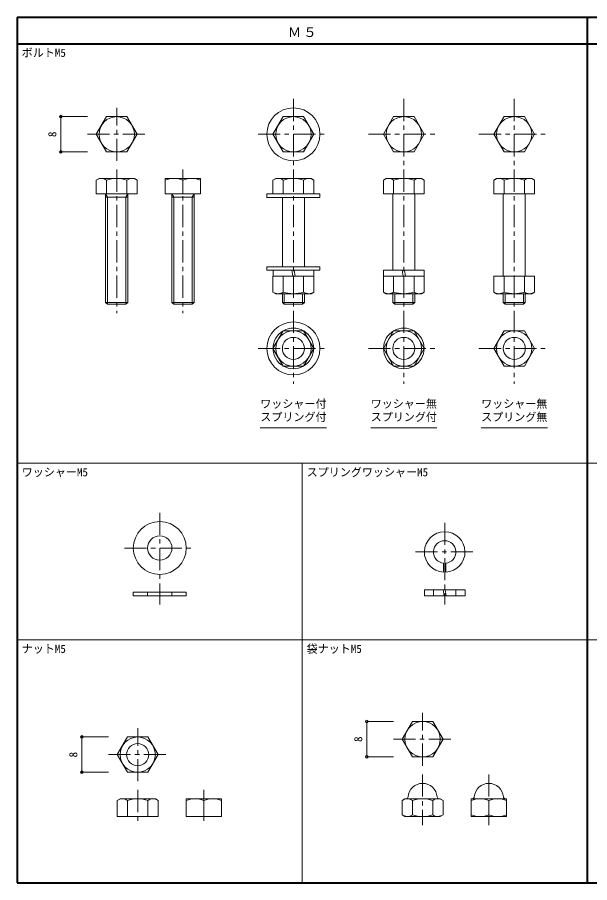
# Model space of a CAD drawing. Units: millimetres on the paper. Extents: x -129 to 129, y -102 to 98.
# Drawn here: x -129 to 0.6, y -98 to 98 of the extents above; entities that cross this region are included whole.
import ezdxf
from ezdxf.enums import TextEntityAlignment as Align

# ---------------------------------------------------------------- set-up
doc = ezdxf.new("R2010")
doc.units = ezdxf.units.MM
doc.header["$PDMODE"] = 32
doc.header["$PDSIZE"] = 0.6
doc.linetypes.add('CHAIN1', pattern=[8, 5, -1, 1, -1])
doc.linetypes.add('DASHED1', pattern=[1.8, 1.2, -0.6])
for name, color, linetype, lineweight in [('0-0', 3, 'Continuous', 9), ('0-D', 7, 'Continuous', 9), ('0-E', 7, 'Continuous', 5), ('0-F', 6, 'Continuous', 40)]:
    doc.layers.add(name, color=color, linetype=linetype, lineweight=lineweight)
doc.styles.add('ＭＳ ゴシック', font='')
doc.styles.get('ＭＳ ゴシック').set_extended_font_data('MS Gothic')

msp = doc.modelspace()

# ---------------------------------------------------------------- linework, layer by layer
at = {"layer": '0-0', "color": 7, "linetype": 'CHAIN1', "lineweight": 5}
for p, q in [((-66.5, 79.5), (-66.5, 15)), ((-41.5, 79.5), (-41.5, 15)), ((-16.5, 79.5), (-16.5, 15)), ((-106.5, 65.5), (-106.5, 77.5)), ((-113.119, 71.5), (-99.881, 71.5)), ((-74.5, 71.5), (-58.5, 71.5)), ((-49.5, 71.5), (-33.5, 71.5)), ((-24.5, 71.5), (-8.5, 71.5)), ((-106.5, 63.5), (-106.5, 31)), ((-91.5, 63.5), (-91.5, 31)), ((-74.5, 23), (-58.5, 23)), ((-49.5, 23), (-33.5, 23)), ((-24.5, 23), (-8.5, 23)), ((-96.75, -14.2), (-96.75, -35)), ((-32.25, -16.5), (-32.25, -35)), ((-104.75, -22.2), (-88.75, -22.2)), ((-38.85, -23.1), (-25.65, -23.1)), ((-37.25, -71.5), (-37.25, -59.5)), ((-101.75, -75), (-101.75, -63)), ((-43.869, -65.5), (-30.631, -65.5)), ((-108.369, -69), (-95.131, -69)), ((-37.25, -73.5), (-37.25, -85)), ((-22.25, -73.5), (-22.25, -85)), ((-101.75, -77), (-101.75, -85)), ((-86.75, -77), (-86.75, -85))]:
    msp.add_line(p, q, dxfattribs=at)
at = {"layer": '0-0'}
for p, q in [((-108.809, 75.5), (-111.119, 71.5)), ((-108.809, 75.5), (-104.191, 75.5)), ((-101.881, 71.5), (-104.191, 75.5)), ((-68.809, 75.5), (-71.119, 71.5)), ((-68.809, 75.5), (-64.191, 75.5)), ((-61.881, 71.5), (-64.191, 75.5)), ((-43.809, 75.5), (-46.119, 71.5)), ((-43.809, 75.5), (-39.191, 75.5)), ((-36.881, 71.5), (-39.191, 75.5)), ((-18.809, 75.5), (-21.119, 71.5)), ((-18.809, 75.5), (-14.191, 75.5)), ((-11.881, 71.5), (-14.191, 75.5)), ((-108.809, 67.5), (-111.119, 71.5)), ((-101.881, 71.5), (-104.191, 67.5)), ((-68.809, 67.5), (-71.119, 71.5)), ((-61.881, 71.5), (-64.191, 67.5)), ((-43.809, 67.5), (-46.119, 71.5)), ((-36.881, 71.5), (-39.191, 67.5)), ((-18.809, 67.5), (-21.119, 71.5)), ((-11.881, 71.5), (-14.191, 67.5)), ((-108.809, 67.5), (-104.191, 67.5)), ((-68.809, 67.5), (-64.191, 67.5)), ((-43.809, 67.5), (-39.191, 67.5)), ((-18.809, 67.5), (-14.191, 67.5)), ((-110.5, 61.5), (-111.119, 61.143)), ((-110.5, 61.5), (-102.5, 61.5)), ((-108.809, 61.143), (-108.809, 58)), ((-104.191, 61.143), (-104.191, 58)), ((-102.5, 61.5), (-101.881, 61.143)), ((-101.881, 61.143), (-101.881, 58)), ((-95.5, 61.5), (-87.5, 61.5)), ((-95.5, 61.5), (-95.5, 58)), ((-91.5, 61.143), (-91.5, 58)), ((-87.5, 61.5), (-87.5, 58)), ((-70.5, 61.5), (-71.119, 61.143)), ((-70.5, 61.5), (-62.5, 61.5)), ((-68.809, 61.143), (-68.809, 58)), ((-64.191, 61.143), (-64.191, 58)), ((-62.5, 61.5), (-61.881, 61.143)), ((-61.881, 61.143), (-61.881, 58)), ((-45.5, 61.5), (-46.119, 61.143)), ((-45.5, 61.5), (-37.5, 61.5)), ((-43.809, 61.143), (-43.809, 58)), ((-39.191, 61.143), (-39.191, 58)), ((-37.5, 61.5), (-36.881, 61.143)), ((-36.881, 61.143), (-36.881, 58)), ((-20.5, 61.5), (-21.119, 61.143)), ((-20.5, 61.5), (-12.5, 61.5)), ((-18.809, 61.143), (-18.809, 58)), ((-14.191, 61.143), (-14.191, 58)), ((-12.5, 61.5), (-11.881, 61.143)), ((-11.881, 61.143), (-11.881, 58)), ((-104, 58), (-104, 33.433)), ((-95.5, 58), (-87.5, 58)), ((-89, 58), (-89, 33.433)), ((-72.5, 58), (-60.5, 58)), ((-69, 57.2), (-69, 41.5)), ((-64, 57.2), (-64, 41.5)), ((-60.5, 58), (-60.5, 57.2)), ((-44, 58), (-44, 40.7)), ((-39, 58), (-39, 40.7)), ((-19, 58), (-19, 39.4)), ((-14, 58), (-14, 39.4)), ((-72.5, 41.5), (-60.5, 41.5)), ((-60.5, 41.5), (-60.5, 40.7)), ((-71.1, 40.7), (-71.1, 39.4)), ((-71.1, 39.4), (-61.9, 39.4)), ((-68.809, 35.757), (-68.809, 39.4)), ((-66.868, 40.7), (-66.639, 39.4)), ((-66.361, 40.7), (-66.132, 39.4)), ((-64.191, 35.757), (-64.191, 39.4)), ((-61.881, 35.757), (-61.881, 39.4)), ((-46.1, 40.7), (-46.1, 39.4)), ((-46.1, 39.4), (-36.9, 39.4)), ((-43.809, 35.757), (-43.809, 39.4)), ((-41.868, 40.7), (-41.639, 39.4)), ((-41.361, 40.7), (-41.132, 39.4)), ((-39.191, 35.757), (-39.191, 39.4)), ((-36.881, 35.757), (-36.881, 39.4)), ((-18.809, 35.757), (-18.809, 39.4)), ((-14.191, 35.757), (-14.191, 39.4)), ((-11.881, 35.757), (-11.881, 39.4)), ((-70.5, 35.4), (-71.119, 35.757)), ((-70.5, 35.4), (-62.5, 35.4)), ((-69, 35.4), (-69, 33.433)), ((-64, 35.4), (-64, 33.433)), ((-62.5, 35.4), (-61.881, 35.757)), ((-45.5, 35.4), (-46.119, 35.757)), ((-45.5, 35.4), (-37.5, 35.4)), ((-44, 35.4), (-44, 33.433)), ((-39, 35.4), (-39, 33.433)), ((-37.5, 35.4), (-36.881, 35.757)), ((-20.5, 35.4), (-21.119, 35.757)), ((-20.5, 35.4), (-12.5, 35.4)), ((-19, 35.4), (-19, 33.433)), ((-14, 35.4), (-14, 33.433)), ((-12.5, 35.4), (-11.881, 35.757)), ((-104, 33.433), (-104.433, 33)), ((-89, 33.433), (-89.433, 33)), ((-64, 33.433), (-64.433, 33)), ((-39, 33.433), (-39.433, 33)), ((-14, 33.433), (-14.433, 33)), ((-68.809, 27), (-71.119, 23)), ((-68.809, 27), (-64.191, 27)), ((-61.881, 23), (-64.191, 27)), ((-43.809, 27), (-46.119, 23)), ((-43.809, 27), (-39.191, 27)), ((-36.881, 23), (-39.191, 27)), ((-18.809, 27), (-21.119, 23)), ((-18.809, 27), (-14.191, 27)), ((-11.881, 23), (-14.191, 27)), ((-68.809, 19), (-71.119, 23)), ((-61.881, 23), (-64.191, 19)), ((-43.809, 19), (-46.119, 23)), ((-36.881, 23), (-39.191, 19)), ((-18.809, 19), (-21.119, 23)), ((-11.881, 23), (-14.191, 19)), ((-68.809, 19), (-64.191, 19)), ((-43.809, 19), (-39.191, 19)), ((-18.809, 19), (-14.191, 19)), ((-32.5, -25.638), (-32.5, -27.693)), ((-32, -25.638), (-32, -27.693)), ((-102.75, -32.2), (-102.75, -33)), ((-102.75, -32.2), (-90.75, -32.2)), ((-102.75, -33), (-90.75, -33)), ((-90.75, -32.2), (-90.75, -33)), ((-36.85, -31.7), (-36.85, -33)), ((-36.85, -33), (-27.65, -33)), ((-32.618, -31.7), (-32.389, -33)), ((-32.111, -31.7), (-31.882, -33)), ((-39.559, -61.5), (-41.869, -65.5)), ((-39.559, -61.5), (-34.941, -61.5)), ((-32.631, -65.5), (-34.941, -61.5)), ((-104.059, -65), (-106.369, -69)), ((-104.059, -65), (-99.441, -65)), ((-97.131, -69), (-99.441, -65)), ((-39.559, -69.5), (-41.869, -65.5)), ((-32.631, -65.5), (-34.941, -69.5)), ((-104.059, -73), (-106.369, -69)), ((-97.131, -69), (-99.441, -73)), ((-39.559, -69.5), (-34.941, -69.5)), ((-104.059, -73), (-99.441, -73)), ((-105.75, -79), (-106.369, -79.357)), ((-105.75, -79), (-97.75, -79)), ((-104.059, -79.357), (-104.059, -83)), ((-99.441, -79.357), (-99.441, -83)), ((-97.75, -79), (-97.131, -79.357)), ((-97.131, -79.357), (-97.131, -83)), ((-90.75, -79), (-82.75, -79)), ((-90.75, -79), (-90.75, -83)), ((-86.75, -79.357), (-86.75, -83)), ((-82.75, -79), (-82.75, -83)), ((-41.25, -79), (-41.869, -79.357)), ((-41.869, -79.357), (-41.869, -82.643)), ((-41.25, -79), (-33.25, -79)), ((-39.559, -79.357), (-39.559, -82.643)), ((-34.941, -79.357), (-34.941, -82.643)), ((-33.25, -79), (-32.631, -79.357)), ((-32.631, -79.357), (-32.631, -82.643)), ((-26.25, -79), (-18.25, -79)), ((-22.25, -79.357), (-22.25, -82.643)), ((-18.25, -79), (-18.25, -83)), ((-90.75, -83), (-82.75, -83)), ((-41.25, -83), (-41.869, -82.643)), ((-41.25, -83), (-33.25, -83)), ((-33.25, -83), (-32.631, -82.643))]:
    msp.add_line(p, q, dxfattribs=at)
at = {"layer": '0-0', "color": 7, "lineweight": 5}
for p, q in [((-108.567, 57.25), (-109, 58)), ((-109, 57.25), (-104, 57.25)), ((-108.567, 57.25), (-108.567, 33)), ((-104.433, 57.25), (-104, 58)), ((-104.433, 57.25), (-104.433, 33)), ((-93.567, 57.25), (-94, 58)), ((-94, 57.25), (-89, 57.25)), ((-93.567, 57.25), (-93.567, 33)), ((-89.433, 57.25), (-89, 58)), ((-89.433, 57.25), (-89.433, 33)), ((-68.567, 35.4), (-68.567, 33)), ((-64.433, 35.4), (-64.433, 33)), ((-43.567, 35.4), (-43.567, 33)), ((-39.433, 35.4), (-39.433, 33)), ((-18.567, 35.4), (-18.567, 33)), ((-14.433, 35.4), (-14.433, 33)), ((-109, 33.433), (-104, 33.433)), ((-94, 33.433), (-89, 33.433)), ((-69, 33.433), (-64, 33.433)), ((-44, 33.433), (-39, 33.433)), ((-19, 33.433), (-14, 33.433))]:
    msp.add_line(p, q, dxfattribs=at)
at = {"layer": '0-0', "linetype": 'DASHED1'}
for p, q in [((-99.5, -32.2), (-99.5, -33)), ((-94, -32.2), (-94, -33)), ((-34.8, -33), (-34.8, -31.7)), ((-29.7, -33), (-29.7, -31.7))]:
    msp.add_line(p, q, dxfattribs=at)
at = {"layer": '0-0'}
for points in [[(-111.119, 61.143), (-111.119, 58), (-101.881, 58)], [(-71.119, 61.143), (-71.119, 58), (-61.881, 58)], [(-46.119, 61.143), (-46.119, 58), (-36.881, 58)], [(-21.119, 61.143), (-21.119, 58), (-11.881, 58)], [(-109, 58), (-109, 33.433), (-108.567, 33), (-104.433, 33)], [(-94, 58), (-94, 33.433), (-93.567, 33), (-89.433, 33)], [(-72.5, 58), (-72.5, 57.2), (-60.5, 57.2)], [(-72.5, 41.5), (-72.5, 40.7), (-60.5, 40.7)], [(-71.119, 35.757), (-71.119, 39.4), (-61.881, 39.4)], [(-71.1, 40.7), (-61.9, 40.7), (-61.9, 39.4)], [(-46.119, 35.757), (-46.119, 39.4), (-36.881, 39.4)], [(-46.1, 40.7), (-36.9, 40.7), (-36.9, 39.4)], [(-21.119, 35.757), (-21.119, 39.4), (-11.881, 39.4)], [(-69, 33.433), (-68.567, 33), (-64.433, 33)], [(-44, 33.433), (-43.567, 33), (-39.433, 33)], [(-19, 33.433), (-18.567, 33), (-14.433, 33)], [(-36.85, -31.7), (-27.65, -31.7), (-27.65, -33)], [(-106.369, -79.357), (-106.369, -83), (-97.131, -83)], [(-26.25, -79), (-26.25, -83), (-18.25, -83)]]:
    msp.add_lwpolyline(points, dxfattribs=at)
for centre, radius in [((-66.5, 71.5), 6), ((-106.5, 71.5), 4), ((-66.5, 71.5), 4), ((-41.5, 71.5), 4), ((-16.5, 71.5), 4), ((-66.5, 23), 6), ((-66.5, 23), 4), ((-66.5, 23), 2.5), ((-41.5, 23), 4), ((-41.5, 23), 2.5), ((-16.5, 23), 4), ((-16.5, 23), 2.5), ((-96.75, -22.2), 6), ((-96.75, -22.2), 2.75), ((-37.25, -65.5), 4), ((-101.75, -69), 4), ((-101.75, -69), 2.5)]:
    msp.add_circle(centre, radius, dxfattribs=at)
for centre, radius, start, end in [((-109.756, 58.782), 2.726, 94.38425, 120), ((-109.964, 59.455), 2.045, 55.61575, 90), ((-106.5, 53.857), 7.643, 72.41205, 107.58795), ((-103.036, 59.455), 2.045, 90, 124.38425), ((-103.244, 58.782), 2.726, 60, 85.61575), ((-93.5, 55.723), 5.777, 69.74384, 110.25616), ((-89.5, 55.723), 5.777, 69.74384, 110.25616), ((-69.756, 58.782), 2.726, 94.38425, 120), ((-69.964, 59.455), 2.045, 55.61575, 90), ((-66.5, 53.857), 7.643, 72.41205, 107.58795), ((-63.036, 59.455), 2.045, 90, 124.38425), ((-63.244, 58.782), 2.726, 60, 85.61575), ((-44.756, 58.782), 2.726, 94.38425, 120), ((-44.964, 59.455), 2.045, 55.61575, 90), ((-41.5, 53.857), 7.643, 72.41205, 107.58795), ((-38.036, 59.455), 2.045, 90, 124.38425), ((-38.244, 58.782), 2.726, 60, 85.61575), ((-19.756, 58.782), 2.726, 94.38425, 120), ((-19.964, 59.455), 2.045, 55.61575, 90), ((-16.5, 53.857), 7.643, 72.41205, 107.58795), ((-13.036, 59.455), 2.045, 90, 124.38425), ((-13.244, 58.782), 2.726, 60, 85.61575), ((-69.756, 38.118), 2.726, 240, 265.61575), ((-69.964, 37.445), 2.045, 270, 304.38425), ((-66.5, 43.043), 7.643, 252.41205, 287.58795), ((-63.036, 37.445), 2.045, 235.61575, 270), ((-63.244, 38.118), 2.726, 274.38425, 300), ((-44.756, 38.118), 2.726, 240, 265.61575), ((-44.964, 37.445), 2.045, 270, 304.38425), ((-41.5, 43.043), 7.643, 252.41205, 287.58795), ((-38.036, 37.445), 2.045, 235.61575, 270), ((-38.244, 38.118), 2.726, 274.38425, 300), ((-19.756, 38.118), 2.726, 240, 265.61575), ((-19.964, 37.445), 2.045, 270, 304.38425), ((-16.5, 43.043), 7.643, 252.41205, 287.58795), ((-13.036, 37.445), 2.045, 235.61575, 270), ((-13.244, 38.118), 2.726, 274.38425, 300), ((-66.5, 23), 4.6, 60.40815, 119.59185), ((-41.5, 23), 4.6, 60.40815, 119.59185), ((-66.5, 23), 4.6, 120.40815, 179.59185), ((-66.5, 23), 4.6, 0.40815, 59.59185), ((-41.5, 23), 4.6, 120.40815, 179.59185), ((-41.5, 23), 4.6, 0.40815, 59.59185), ((-66.5, 23), 4.6, 180.40815, 239.59185), ((-66.5, 23), 4.6, 300.40815, 359.59185), ((-41.5, 23), 4.6, 180.40815, 239.59185), ((-41.5, 23), 4.6, 300.40815, 359.59185), ((-66.5, 23), 4.6, 240.40815, 299.59185), ((-41.5, 23), 4.6, 240.40815, 299.59185), ((-32.25, -23.1), 4.6, 273.11544, 266.88456), ((-32.25, -23.1), 2.55, 275.62627, 264.37373), ((-37.25, -78.8), 3.3, 4.52806, 175.47194), ((-22.25, -78.8), 3.3, 4.52806, 175.47194), ((-105.006, -81.718), 2.726, 94.38425, 120), ((-105.214, -81.045), 2.045, 55.61575, 90), ((-101.75, -86.643), 7.643, 72.41205, 107.58795), ((-98.286, -81.045), 2.045, 90, 124.38425), ((-98.494, -81.718), 2.726, 60, 85.61575), ((-88.75, -84.777), 5.777, 69.74384, 110.25616), ((-84.75, -84.777), 5.777, 69.74384, 110.25616), ((-40.506, -81.718), 2.726, 94.38425, 120), ((-41.038, -78.5), 0.5, 270, 355.47194), ((-40.714, -81.045), 2.045, 55.61575, 90), ((-37.25, -86.643), 7.643, 72.41205, 107.58795), ((-33.786, -81.045), 2.045, 90, 124.38425), ((-33.462, -78.5), 0.5, 184.52806, 270), ((-33.994, -81.718), 2.726, 60, 85.61575), ((-24.25, -84.777), 5.777, 69.74384, 110.25616), ((-26.038, -78.5), 0.5, 270, 355.47194), ((-20.25, -84.777), 5.777, 69.74384, 110.25616), ((-18.462, -78.5), 0.5, 184.52806, 270), ((-40.506, -80.282), 2.726, 240, 265.61575), ((-40.714, -80.955), 2.045, 270, 304.38425), ((-37.25, -75.357), 7.643, 252.41205, 287.58795), ((-33.786, -80.955), 2.045, 235.61575, 270), ((-33.994, -80.282), 2.726, 274.38425, 300), ((-24.25, -77.223), 5.777, 249.74384, 290.25616), ((-20.25, -77.223), 5.777, 249.74384, 290.25616)]:
    msp.add_arc(centre, radius, start, end, dxfattribs=at)
at = {"layer": '0-D', "color": 4}
for p, q in [((-74, 5), (-59, 5)), ((-49, 5), (-34, 5)), ((-24, 5), (-9, 5))]:
    msp.add_line(p, q, dxfattribs=at)
at = {"layer": '0-E'}
for p, q in [((-119.119, 75.5), (-119.119, 67.5)), ((-119.119, 75.5), (-113.119, 75.5)), ((-119.119, 67.5), (-113.119, 67.5)), ((-49.869, -61.5), (-49.869, -69.5)), ((-49.869, -61.5), (-43.869, -61.5)), ((-114.369, -65), (-114.369, -73)), ((-114.369, -65), (-108.369, -65)), ((-49.869, -69.5), (-43.869, -69.5)), ((-114.369, -73), (-108.369, -73))]:
    msp.add_line(p, q, dxfattribs=at)
for p in [(-119.119, 75.5), (-119.119, 67.5), (-49.869, -61.5), (-114.369, -65), (-49.869, -69.5), (-114.369, -73)]:
    msp.add_point(p, dxfattribs=at)
at = {"layer": '0-F'}
for p, q in [((-129, 98), (-129, -98)), ((0, 98), (0, -98)), ((-129, 92), (129, 92)), ((-129, -98), (129, -98))]:
    msp.add_line(p, q, dxfattribs=at)
at = {"layer": '0-F', "color": 4, "lineweight": 9}
for p, q in [((-129, -3), (129, -3)), ((-64.5, -3), (-64.5, -98)), ((-129, -43), (129, -43))]:
    msp.add_line(p, q, dxfattribs=at)
at = {"layer": '0-F'}
msp.add_lwpolyline([(-129, 98), (129, 98), (129, -98)], dxfattribs=at)

# ---------------------------------------------------------------- texts
at = {"layer": '0-D', "style": 'ＭＳ ゴシック'}
for s, p in [('ボルトM5', (-128, 88.5)), ('ワッシャー付', (-74, 9)), ('ワッシャー無', (-49, 9)), ('ワッシャー無', (-24, 9)), ('スプリング付', (-74, 6)), ('スプリング付', (-49, 6)), ('スプリング無', (-24, 6)), ('スプリングワッシャーM5', (-63.5, -6.5)), ('ワッシャーM5', (-128, -6.5)), ('ナットM5', (-128, -46.5)), ('袋ナットM5', (-63.5, -46.5))]:
    msp.add_text(s, height=1.833, dxfattribs=at).set_placement(p, align=Align.BOTTOM_LEFT)
at = {"layer": '0-D', "insert": (-67.75, 93.5), "char_height": 2.199, "attachment_point": 7, "style": 'ＭＳ ゴシック'}
msp.add_mtext('\\T1.17;Ｍ５', dxfattribs=at)
at = {"layer": '0-E', "style": 'ＭＳ ゴシック'}
for p in [(-119.619, 70.875), (-50.369, -66.125), (-114.869, -69.625)]:
    msp.add_text('8', height=1.833, rotation=90, dxfattribs=at).set_placement(p, align=Align.BOTTOM_LEFT)

doc.saveas('drawing.dxf')
